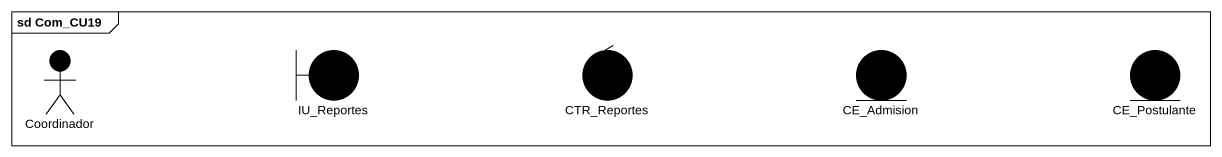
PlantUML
@startuml
mainframe sd Com_CU19
actor Coordinador #000000
boundary IU_Reportes #000000
control CTR_Reportes #000000
entity CE_Admision #000000
entity CE_Postulante #000000
@enduml
